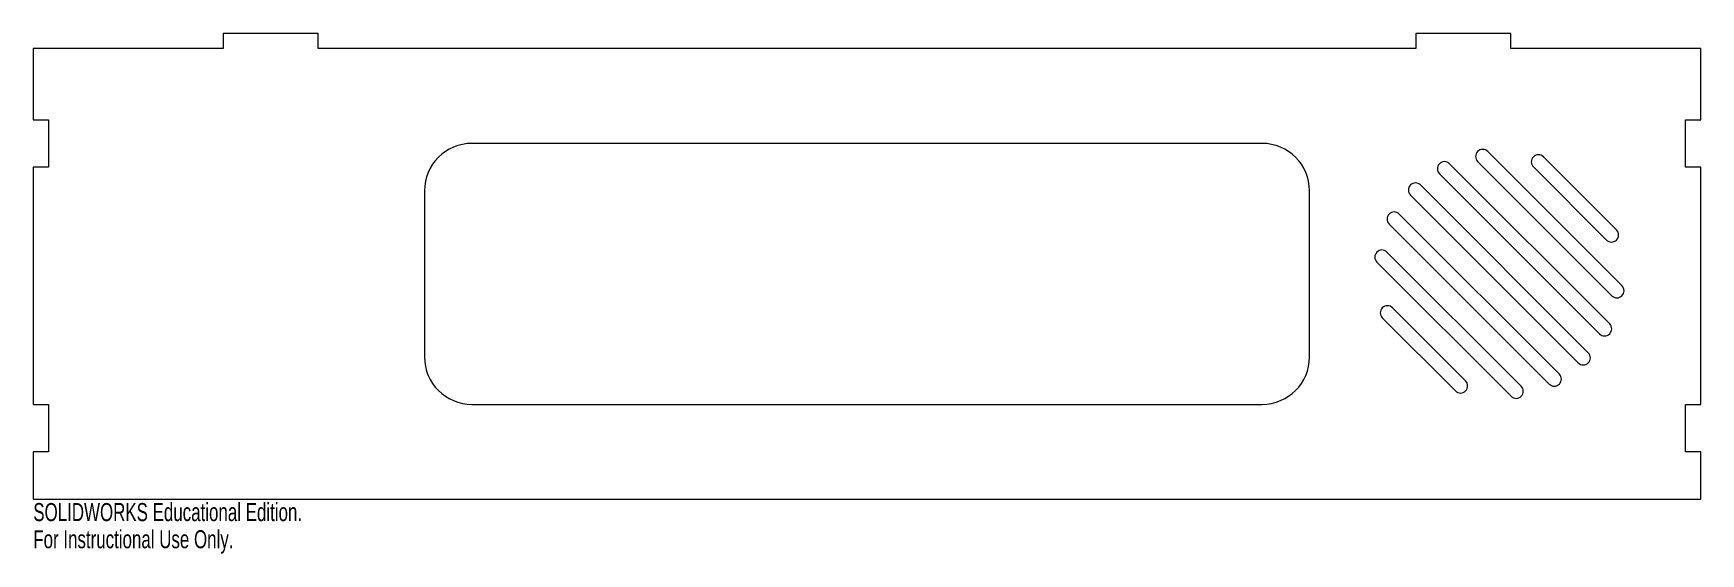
# Model space of a CAD drawing. Header units: inches. Extents: x -8.8 to 8.8, y -5.3 to 0.2.
import ezdxf

# ---------------------------------------------------------------- set-up
doc = ezdxf.new("R2010")
doc.units = ezdxf.units.IN
doc.header["$MEASUREMENT"] = 0
doc.styles.add('SLDTEXTSTYLE0', font='TXT', dxfattribs={"width": 0.7})

msp = doc.modelspace()

# ---------------------------------------------------------------- linework, layer by layer
at = {"color": 7, "linetype": 'Continuous', "lineweight": 15}
for p, q in [((-8.783, 0), (-8.783, -0.75)), ((-6.782, 0), (-8.783, 0)), ((-5.782, 0.16), (-6.782, 0.16)), ((-6.782, 0.16), (-6.782, 0)), ((-5.782, 0), (-5.782, 0.16)), ((5.782, 0), (-5.782, 0)), ((6.782, 0.16), (5.782, 0.16)), ((5.782, 0.16), (5.782, 0)), ((6.782, 0), (6.782, 0.16)), ((8.783, 0), (6.782, 0)), ((8.783, -0.75), (8.783, 0)), ((-8.783, -0.75), (-8.623, -0.75)), ((-8.623, -0.75), (-8.623, -1.25)), ((8.623, -1.25), (8.623, -0.75)), ((8.623, -0.75), (8.783, -0.75)), ((4.162, -1), (-4.162, -1)), ((7.824, -2.9), (6.138, -1.214)), ((6.433, -1.191), (7.847, -2.605)), ((7.953, -2.499), (6.539, -1.085)), ((7.896, -1.912), (7.126, -1.141)), ((-8.623, -1.25), (-8.783, -1.25)), ((-8.783, -1.25), (-8.783, -3.75)), ((6.031, -1.32), (7.718, -3.006)), ((7.02, -1.247), (7.79, -2.018)), ((8.783, -1.25), (8.623, -1.25)), ((8.783, -3.75), (8.783, -1.25)), ((-4.662, -1.5), (-4.662, -3.25)), ((4.662, -3.25), (4.662, -1.5)), ((5.726, -1.544), (7.493, -3.312)), ((7.599, -3.206), (5.832, -1.438)), ((7.294, -3.43), (5.607, -1.744)), ((5.501, -1.85), (7.187, -3.536)), ((5.372, -2.251), (6.786, -3.665)), ((6.892, -3.559), (5.478, -2.145)), ((6.305, -3.503), (5.535, -2.732)), ((5.429, -2.838), (6.199, -3.609)), ((-8.783, -3.75), (-8.623, -3.75)), ((-8.623, -3.75), (-8.623, -4.25)), ((-4.162, -3.75), (4.162, -3.75)), ((8.623, -4.25), (8.623, -3.75)), ((8.623, -3.75), (8.783, -3.75)), ((-8.623, -4.25), (-8.783, -4.25)), ((-8.783, -4.25), (-8.783, -4.75)), ((8.783, -4.25), (8.623, -4.25)), ((8.783, -4.75), (8.783, -4.25)), ((-8.783, -4.75), (8.783, -4.75))]:
    msp.add_line(p, q, dxfattribs=at)
for centre, radius, start, end in [((-4.162, -1.5), 0.5, 90, 180), ((4.162, -1.5), 0.5, 0, 90), ((6.084, -1.267), 0.075, 45, 225), ((6.486, -1.138), 0.075, 45, 225), ((7.073, -1.194), 0.075, 45, 225), ((5.779, -1.491), 0.075, 45, 225), ((5.554, -1.797), 0.075, 45, 225), ((7.843, -1.965), 0.075, 225, 45), ((5.425, -2.198), 0.075, 45, 225), ((7.9, -2.552), 0.075, 225, 45), ((5.482, -2.785), 0.075, 45, 225), ((7.771, -2.953), 0.075, 225, 45), ((-4.162, -3.25), 0.5, 180, 270), ((4.162, -3.25), 0.5, 270, 0), ((7.546, -3.259), 0.075, 225, 45), ((6.252, -3.556), 0.075, 225, 45), ((7.241, -3.483), 0.075, 225, 45), ((6.839, -3.612), 0.075, 225, 45)]:
    msp.add_arc(centre, radius, start, end, dxfattribs=at)

# ---------------------------------------------------------------- texts
at = {"color": 7, "linetype": 'Continuous', "char_height": 0.1903, "attachment_point": 1, "style": 'SLDTEXTSTYLE0'}
for s, insert in [('SOLIDWORKS Educational Edition.', (-8.783, -4.79)), ('For Instructional Use Only.', (-8.783, -5.076))]:
    msp.add_mtext(s, dxfattribs=dict(at, insert=insert))

doc.saveas('drawing.dxf')
